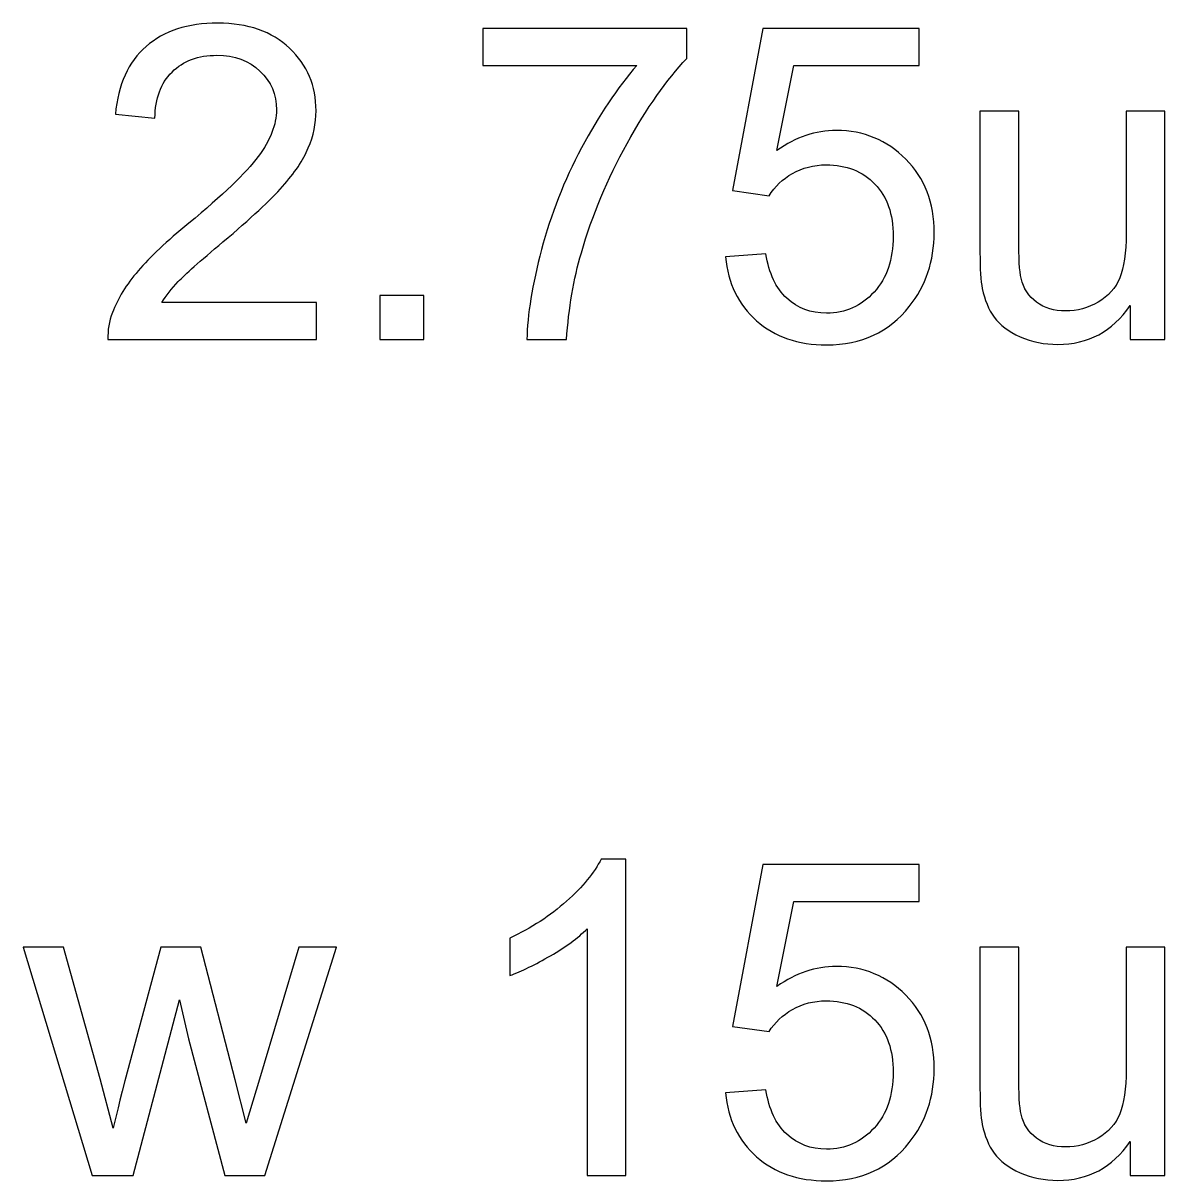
# Model space of a CAD drawing. Header units: millimetres. Extents: x -489 to 489, y -241 to 468.
# Drawn here: x 22.84 to 55.78, y 308.34 to 341.75 of the extents above; entities that cross this region are included whole.
import ezdxf

# ---------------------------------------------------------------- set-up
doc = ezdxf.new("R2010")
doc.units = ezdxf.units.MM
doc.header["$MEASUREMENT"] = 0
doc.layers.add('Layer 1', color=7, linetype='Continuous')

msp = doc.modelspace()

# ---------------------------------------------------------------- linework, layer by layer
at = {"layer": 'Layer 1', "color": 250}
for points, knots in [([(31.3003, 333.689), (31.3003, 333.689), (31.3003, 332.6222), (31.3003, 332.6222), (31.3003, 332.6222), (31.3003, 332.6222), (25.2805, 332.6222), (25.2805, 332.6222), (25.2805, 332.6222), (25.272, 332.891), (25.3165, 333.1493), (25.4117, 333.399), (25.4117, 333.399), (25.5663, 333.8075), (25.8139, 334.2118), (26.1547, 334.6076), (26.1547, 334.6076), (26.4955, 335.0035), (26.9823, 335.4607), (27.6152, 335.9792), (27.6152, 335.9792), (28.5994, 336.7899), (29.2683, 337.4313), (29.6176, 337.9054), (29.6176, 337.9054), (29.9689, 338.3795), (30.1446, 338.8283), (30.1446, 339.2516), (30.1446, 339.2516), (30.1446, 339.694), (29.9859, 340.0665), (29.6684, 340.3713), (29.6684, 340.3713), (29.3509, 340.674), (28.936, 340.8264), (28.4259, 340.8264), (28.4259, 340.8264), (27.8861, 340.8264), (27.4543, 340.6655), (27.1305, 340.3438), (27.1305, 340.3438), (26.8066, 340.0242), (26.6436, 339.5797), (26.6394, 339.0103), (26.6394, 339.0103), (26.6394, 339.0103), (25.4964, 339.1246), (25.4964, 339.1246), (25.4964, 339.1246), (25.5747, 339.9797), (25.8711, 340.6317), (26.3833, 341.0804), (26.3833, 341.0804), (26.8976, 341.5291), (27.5856, 341.7535), (28.4513, 341.7535), (28.4513, 341.7535), (29.3233, 341.7535), (30.0155, 341.5122), (30.5235, 341.0275), (30.5235, 341.0275), (31.0336, 340.5428), (31.2876, 339.9416), (31.2876, 339.2262), (31.2876, 339.2262), (31.2876, 338.8621), (31.2135, 338.5044), (31.0632, 338.1531), (31.0632, 338.1531), (30.9151, 337.7996), (30.6674, 337.4292), (30.3224, 337.0397), (30.3224, 337.0397), (29.9753, 336.6523), (29.4017, 336.1168), (28.6016, 335.4395), (28.6016, 335.4395), (27.9306, 334.8765), (27.4988, 334.4955), (27.3083, 334.2944), (27.3083, 334.2944), (27.1178, 334.0933), (26.9611, 333.8922), (26.8363, 333.689), (26.8363, 333.689), (26.8363, 333.689), (31.3003, 333.689), (31.3003, 333.689)], [0, 0, 0, 0, 0.0434783, 0.0434783, 0.0434783, 0.0434783, 0.0869565, 0.0869565, 0.0869565, 0.0869565, 0.1304348, 0.1304348, 0.1304348, 0.1304348, 0.173913, 0.173913, 0.173913, 0.173913, 0.2173913, 0.2173913, 0.2173913, 0.2173913, 0.2608696, 0.2608696, 0.2608696, 0.2608696, 0.3043478, 0.3043478, 0.3043478, 0.3043478, 0.3478261, 0.3478261, 0.3478261, 0.3478261, 0.3913043, 0.3913043, 0.3913043, 0.3913043, 0.4347826, 0.4347826, 0.4347826, 0.4347826, 0.4782609, 0.4782609, 0.4782609, 0.4782609, 0.5217391, 0.5217391, 0.5217391, 0.5217391, 0.5652174, 0.5652174, 0.5652174, 0.5652174, 0.6086957, 0.6086957, 0.6086957, 0.6086957, 0.6521739, 0.6521739, 0.6521739, 0.6521739, 0.6956522, 0.6956522, 0.6956522, 0.6956522, 0.7391304, 0.7391304, 0.7391304, 0.7391304, 0.7826087, 0.7826087, 0.7826087, 0.7826087, 0.826087, 0.826087, 0.826087, 0.826087, 0.8695652, 0.8695652, 0.8695652, 0.8695652, 0.9130435, 0.9130435, 0.9130435, 0.9130435, 1, 1, 1, 1]), ([(36.1009, 340.5343), (36.1009, 340.5343), (36.1009, 341.6011), (36.1009, 341.6011), (36.1009, 341.6011), (36.1009, 341.6011), (41.981, 341.6011), (41.981, 341.6011), (41.981, 341.6011), (41.981, 341.6011), (41.981, 340.7375), (41.981, 340.7375), (41.981, 340.7375), (41.4032, 340.1216), (40.8274, 339.3024), (40.2602, 338.2801), (40.2602, 338.2801), (39.6908, 337.2577), (39.2526, 336.2057), (38.9415, 335.1241), (38.9415, 335.1241), (38.7192, 334.3642), (38.5753, 333.5281), (38.5139, 332.6222), (38.5139, 332.6222), (38.5139, 332.6222), (37.3709, 332.6222), (37.3709, 332.6222), (37.3709, 332.6222), (37.3836, 333.3376), (37.5233, 334.2034), (37.7921, 335.2172), (37.7921, 335.2172), (38.0609, 336.2332), (38.4441, 337.2111), (38.9457, 338.1531), (38.9457, 338.1531), (39.4474, 339.095), (39.9808, 339.8887), (40.5459, 340.5343), (40.5459, 340.5343), (40.5459, 340.5343), (36.1009, 340.5343), (36.1009, 340.5343)], [0, 0, 0, 0, 0.0833333, 0.0833333, 0.0833333, 0.0833333, 0.1666667, 0.1666667, 0.1666667, 0.1666667, 0.25, 0.25, 0.25, 0.25, 0.3333333, 0.3333333, 0.3333333, 0.3333333, 0.4166667, 0.4166667, 0.4166667, 0.4166667, 0.5, 0.5, 0.5, 0.5, 0.5833333, 0.5833333, 0.5833333, 0.5833333, 0.6666667, 0.6666667, 0.6666667, 0.6666667, 0.75, 0.75, 0.75, 0.75, 0.8333333, 0.8333333, 0.8333333, 0.8333333, 1, 1, 1, 1]), ([(43.1007, 335.0098), (43.1007, 335.0098), (44.2691, 335.0987), (44.2691, 335.0987), (44.2691, 335.0987), (44.3559, 334.5293), (44.557, 334.1018), (44.8702, 333.8139), (44.8702, 333.8139), (45.1835, 333.5281), (45.5666, 333.3842), (46.0175, 333.3842), (46.0175, 333.3842), (46.5615, 333.3842), (47.0165, 333.5874), (47.387, 333.9917), (47.387, 333.9917), (47.7553, 334.3981), (47.9394, 334.9357), (47.9394, 335.6046), (47.9394, 335.6046), (47.9394, 336.2417), (47.7637, 336.7434), (47.4102, 337.1117), (47.4102, 337.1117), (47.0568, 337.48), (46.589, 337.6641), (46.0069, 337.6641), (46.0069, 337.6641), (45.6449, 337.6641), (45.3211, 337.5816), (45.0332, 337.4165), (45.0332, 337.4165), (44.7475, 337.2514), (44.5231, 337.0376), (44.358, 336.7751), (44.358, 336.7751), (44.358, 336.7751), (43.3039, 336.9275), (43.3039, 336.9275), (43.3039, 336.9275), (43.3039, 336.9275), (44.1802, 341.6011), (44.1802, 341.6011), (44.1802, 341.6011), (44.1802, 341.6011), (48.6887, 341.6011), (48.6887, 341.6011), (48.6887, 341.6011), (48.6887, 341.6011), (48.6887, 340.5343), (48.6887, 340.5343), (48.6887, 340.5343), (48.6887, 340.5343), (45.0713, 340.5343), (45.0713, 340.5343), (45.0713, 340.5343), (45.0713, 340.5343), (44.5866, 338.0811), (44.5866, 338.0811), (44.5866, 338.0811), (45.1306, 338.4642), (45.7021, 338.6547), (46.299, 338.6547), (46.299, 338.6547), (47.0906, 338.6547), (47.7595, 338.3795), (48.3035, 337.8292), (48.3035, 337.8292), (48.8475, 337.2789), (49.1205, 336.5719), (49.1205, 335.7083), (49.1205, 335.7083), (49.1205, 334.8849), (48.8813, 334.1737), (48.403, 333.5747), (48.403, 333.5747), (47.8209, 332.8381), (47.025, 332.4698), (46.0175, 332.4698), (46.0175, 332.4698), (45.192, 332.4698), (44.5189, 332.7026), (43.9961, 333.1662), (43.9961, 333.1662), (43.4732, 333.6297), (43.1748, 334.2436), (43.1007, 335.0098)], [0, 0, 0, 0, 0.0434783, 0.0434783, 0.0434783, 0.0434783, 0.0869565, 0.0869565, 0.0869565, 0.0869565, 0.1304348, 0.1304348, 0.1304348, 0.1304348, 0.173913, 0.173913, 0.173913, 0.173913, 0.2173913, 0.2173913, 0.2173913, 0.2173913, 0.2608696, 0.2608696, 0.2608696, 0.2608696, 0.3043478, 0.3043478, 0.3043478, 0.3043478, 0.3478261, 0.3478261, 0.3478261, 0.3478261, 0.3913043, 0.3913043, 0.3913043, 0.3913043, 0.4347826, 0.4347826, 0.4347826, 0.4347826, 0.4782609, 0.4782609, 0.4782609, 0.4782609, 0.5217391, 0.5217391, 0.5217391, 0.5217391, 0.5652174, 0.5652174, 0.5652174, 0.5652174, 0.6086957, 0.6086957, 0.6086957, 0.6086957, 0.6521739, 0.6521739, 0.6521739, 0.6521739, 0.6956522, 0.6956522, 0.6956522, 0.6956522, 0.7391304, 0.7391304, 0.7391304, 0.7391304, 0.7826087, 0.7826087, 0.7826087, 0.7826087, 0.826087, 0.826087, 0.826087, 0.826087, 0.8695652, 0.8695652, 0.8695652, 0.8695652, 0.9130435, 0.9130435, 0.9130435, 0.9130435, 1, 1, 1, 1]), ([(54.7741, 332.6222), (54.7741, 332.6222), (54.7741, 333.6022), (54.7741, 333.6022), (54.7741, 333.6022), (54.2619, 332.855), (53.5676, 332.4825), (52.6892, 332.4825), (52.6892, 332.4825), (52.3018, 332.4825), (51.9399, 332.5566), (51.6033, 332.7048), (51.6033, 332.7048), (51.2668, 332.855), (51.017, 333.0413), (50.854, 333.2657), (50.854, 333.2657), (50.6911, 333.4922), (50.5768, 333.7673), (50.5111, 334.0933), (50.5111, 334.0933), (50.4667, 334.3134), (50.4434, 334.6606), (50.4434, 335.1347), (50.4434, 335.1347), (50.4434, 335.1347), (50.4434, 339.2135), (50.4434, 339.2135), (50.4434, 339.2135), (50.4434, 339.2135), (51.561, 339.2135), (51.561, 339.2135), (51.561, 339.2135), (51.561, 339.2135), (51.561, 335.5665), (51.561, 335.5665), (51.561, 335.5665), (51.561, 334.9844), (51.5843, 334.5907), (51.6287, 334.3896), (51.6287, 334.3896), (51.6986, 334.0954), (51.8468, 333.8668), (52.0754, 333.6996), (52.0754, 333.6996), (52.3018, 333.5324), (52.5812, 333.4477), (52.9157, 333.4477), (52.9157, 333.4477), (53.2501, 333.4477), (53.5634, 333.5324), (53.8555, 333.7038), (53.8555, 333.7038), (54.1476, 333.8753), (54.355, 334.1102), (54.4778, 334.4044), (54.4778, 334.4044), (54.5984, 334.6987), (54.6598, 335.1283), (54.6598, 335.6893), (54.6598, 335.6893), (54.6598, 335.6893), (54.6598, 339.2135), (54.6598, 339.2135), (54.6598, 339.2135), (54.6598, 339.2135), (55.7774, 339.2135), (55.7774, 339.2135), (55.7774, 339.2135), (55.7774, 339.2135), (55.7774, 332.6222), (55.7774, 332.6222), (55.7774, 332.6222), (55.7774, 332.6222), (54.7741, 332.6222), (54.7741, 332.6222)], [0, 0, 0, 0, 0.05, 0.05, 0.05, 0.05, 0.1, 0.1, 0.1, 0.1, 0.15, 0.15, 0.15, 0.15, 0.2, 0.2, 0.2, 0.2, 0.25, 0.25, 0.25, 0.25, 0.3, 0.3, 0.3, 0.3, 0.35, 0.35, 0.35, 0.35, 0.4, 0.4, 0.4, 0.4, 0.45, 0.45, 0.45, 0.45, 0.5, 0.5, 0.5, 0.5, 0.55, 0.55, 0.55, 0.55, 0.6, 0.6, 0.6, 0.6, 0.65, 0.65, 0.65, 0.65, 0.7, 0.7, 0.7, 0.7, 0.75, 0.75, 0.75, 0.75, 0.8, 0.8, 0.8, 0.8, 0.85, 0.85, 0.85, 0.85, 0.9, 0.9, 0.9, 0.9, 1, 1, 1, 1]), ([(33.1312, 332.6222), (33.1312, 332.6222), (33.1312, 333.8922), (33.1312, 333.8922), (33.1312, 333.8922), (33.1312, 333.8922), (34.4012, 333.8922), (34.4012, 333.8922), (34.4012, 333.8922), (34.4012, 333.8922), (34.4012, 332.6222), (34.4012, 332.6222), (34.4012, 332.6222), (34.4012, 332.6222), (33.1312, 332.6222), (33.1312, 332.6222)], [0, 0, 0, 0, 0.2, 0.2, 0.2, 0.2, 0.4, 0.4, 0.4, 0.4, 0.6, 0.6, 0.6, 0.6, 1, 1, 1, 1]), ([(40.2284, 308.4973), (40.2284, 308.4973), (39.1108, 308.4973), (39.1108, 308.4973), (39.1108, 308.4973), (39.1108, 308.4973), (39.1108, 315.6135), (39.1108, 315.6135), (39.1108, 315.6135), (38.842, 315.3553), (38.4885, 315.0992), (38.0525, 314.8431), (38.0525, 314.8431), (37.6164, 314.587), (37.2227, 314.3943), (36.8756, 314.2673), (36.8756, 314.2673), (36.8756, 314.2673), (36.8756, 315.3468), (36.8756, 315.3468), (36.8756, 315.3468), (37.5, 315.6389), (38.0461, 315.9945), (38.5139, 316.4136), (38.5139, 316.4136), (38.9817, 316.8306), (39.314, 317.2349), (39.5087, 317.6286), (39.5087, 317.6286), (39.5087, 317.6286), (40.2284, 317.6286), (40.2284, 317.6286), (40.2284, 317.6286), (40.2284, 317.6286), (40.2284, 308.4973), (40.2284, 308.4973)], [0, 0, 0, 0, 0.1, 0.1, 0.1, 0.1, 0.2, 0.2, 0.2, 0.2, 0.3, 0.3, 0.3, 0.3, 0.4, 0.4, 0.4, 0.4, 0.5, 0.5, 0.5, 0.5, 0.6, 0.6, 0.6, 0.6, 0.7, 0.7, 0.7, 0.7, 0.8, 0.8, 0.8, 0.8, 1, 1, 1, 1]), ([(43.1007, 310.8849), (43.1007, 310.8849), (44.2691, 310.9738), (44.2691, 310.9738), (44.2691, 310.9738), (44.3559, 310.4044), (44.557, 309.9769), (44.8702, 309.689), (44.8702, 309.689), (45.1835, 309.4032), (45.5666, 309.2593), (46.0175, 309.2593), (46.0175, 309.2593), (46.5615, 309.2593), (47.0165, 309.4625), (47.387, 309.8668), (47.387, 309.8668), (47.7553, 310.2732), (47.9394, 310.8108), (47.9394, 311.4797), (47.9394, 311.4797), (47.9394, 312.1168), (47.7637, 312.6185), (47.4102, 312.9868), (47.4102, 312.9868), (47.0568, 313.3551), (46.589, 313.5392), (46.0069, 313.5392), (46.0069, 313.5392), (45.6449, 313.5392), (45.3211, 313.4567), (45.0332, 313.2916), (45.0332, 313.2916), (44.7475, 313.1265), (44.5231, 312.9127), (44.358, 312.6502), (44.358, 312.6502), (44.358, 312.6502), (43.3039, 312.8026), (43.3039, 312.8026), (43.3039, 312.8026), (43.3039, 312.8026), (44.1802, 317.4762), (44.1802, 317.4762), (44.1802, 317.4762), (44.1802, 317.4762), (48.6887, 317.4762), (48.6887, 317.4762), (48.6887, 317.4762), (48.6887, 317.4762), (48.6887, 316.4094), (48.6887, 316.4094), (48.6887, 316.4094), (48.6887, 316.4094), (45.0713, 316.4094), (45.0713, 316.4094), (45.0713, 316.4094), (45.0713, 316.4094), (44.5866, 313.9562), (44.5866, 313.9562), (44.5866, 313.9562), (45.1306, 314.3393), (45.7021, 314.5298), (46.299, 314.5298), (46.299, 314.5298), (47.0906, 314.5298), (47.7595, 314.2546), (48.3035, 313.7043), (48.3035, 313.7043), (48.8475, 313.154), (49.1205, 312.447), (49.1205, 311.5834), (49.1205, 311.5834), (49.1205, 310.76), (48.8813, 310.0488), (48.403, 309.4498), (48.403, 309.4498), (47.8209, 308.7132), (47.025, 308.3449), (46.0175, 308.3449), (46.0175, 308.3449), (45.192, 308.3449), (44.5189, 308.5777), (43.9961, 309.0413), (43.9961, 309.0413), (43.4732, 309.5048), (43.1748, 310.1187), (43.1007, 310.8849)], [0, 0, 0, 0, 0.0434783, 0.0434783, 0.0434783, 0.0434783, 0.0869565, 0.0869565, 0.0869565, 0.0869565, 0.1304348, 0.1304348, 0.1304348, 0.1304348, 0.173913, 0.173913, 0.173913, 0.173913, 0.2173913, 0.2173913, 0.2173913, 0.2173913, 0.2608696, 0.2608696, 0.2608696, 0.2608696, 0.3043478, 0.3043478, 0.3043478, 0.3043478, 0.3478261, 0.3478261, 0.3478261, 0.3478261, 0.3913043, 0.3913043, 0.3913043, 0.3913043, 0.4347826, 0.4347826, 0.4347826, 0.4347826, 0.4782609, 0.4782609, 0.4782609, 0.4782609, 0.5217391, 0.5217391, 0.5217391, 0.5217391, 0.5652174, 0.5652174, 0.5652174, 0.5652174, 0.6086957, 0.6086957, 0.6086957, 0.6086957, 0.6521739, 0.6521739, 0.6521739, 0.6521739, 0.6956522, 0.6956522, 0.6956522, 0.6956522, 0.7391304, 0.7391304, 0.7391304, 0.7391304, 0.7826087, 0.7826087, 0.7826087, 0.7826087, 0.826087, 0.826087, 0.826087, 0.826087, 0.8695652, 0.8695652, 0.8695652, 0.8695652, 0.9130435, 0.9130435, 0.9130435, 0.9130435, 1, 1, 1, 1]), ([(24.8275, 308.4973), (24.8275, 308.4973), (22.8358, 315.0886), (22.8358, 315.0886), (22.8358, 315.0886), (22.8358, 315.0886), (24.0042, 315.0886), (24.0042, 315.0886), (24.0042, 315.0886), (24.0042, 315.0886), (25.0561, 311.285), (25.0561, 311.285), (25.0561, 311.285), (25.0561, 311.285), (25.4287, 309.8689), (25.4287, 309.8689), (25.4287, 309.8689), (25.4435, 309.9388), (25.5578, 310.3917), (25.7695, 311.2278), (25.7695, 311.2278), (25.7695, 311.2278), (26.813, 315.0886), (26.813, 315.0886), (26.813, 315.0886), (26.813, 315.0886), (27.9581, 315.0886), (27.9581, 315.0886), (27.9581, 315.0886), (27.9581, 315.0886), (28.9508, 311.2617), (28.9508, 311.2617), (28.9508, 311.2617), (28.9508, 311.2617), (29.2747, 310.0065), (29.2747, 310.0065), (29.2747, 310.0065), (29.2747, 310.0065), (29.6535, 311.2786), (29.6535, 311.2786), (29.6535, 311.2786), (29.6535, 311.2786), (30.7923, 315.0886), (30.7923, 315.0886), (30.7923, 315.0886), (30.7923, 315.0886), (31.8782, 315.0886), (31.8782, 315.0886), (31.8782, 315.0886), (31.8782, 315.0886), (29.8102, 308.4973), (29.8102, 308.4973), (29.8102, 308.4973), (29.8102, 308.4973), (28.6545, 308.4973), (28.6545, 308.4973), (28.6545, 308.4973), (28.6545, 308.4973), (27.6088, 312.4407), (27.6088, 312.4407), (27.6088, 312.4407), (27.6088, 312.4407), (27.3443, 313.5688), (27.3443, 313.5688), (27.3443, 313.5688), (27.3443, 313.5688), (26.0108, 308.4973), (26.0108, 308.4973), (26.0108, 308.4973), (26.0108, 308.4973), (24.8275, 308.4973), (24.8275, 308.4973)], [0, 0, 0, 0, 0.0526316, 0.0526316, 0.0526316, 0.0526316, 0.1052632, 0.1052632, 0.1052632, 0.1052632, 0.1578947, 0.1578947, 0.1578947, 0.1578947, 0.2105263, 0.2105263, 0.2105263, 0.2105263, 0.2631579, 0.2631579, 0.2631579, 0.2631579, 0.3157895, 0.3157895, 0.3157895, 0.3157895, 0.3684211, 0.3684211, 0.3684211, 0.3684211, 0.4210526, 0.4210526, 0.4210526, 0.4210526, 0.4736842, 0.4736842, 0.4736842, 0.4736842, 0.5263158, 0.5263158, 0.5263158, 0.5263158, 0.5789474, 0.5789474, 0.5789474, 0.5789474, 0.6315789, 0.6315789, 0.6315789, 0.6315789, 0.6842105, 0.6842105, 0.6842105, 0.6842105, 0.7368421, 0.7368421, 0.7368421, 0.7368421, 0.7894737, 0.7894737, 0.7894737, 0.7894737, 0.8421053, 0.8421053, 0.8421053, 0.8421053, 0.8947368, 0.8947368, 0.8947368, 0.8947368, 1, 1, 1, 1]), ([(54.7741, 308.4973), (54.7741, 308.4973), (54.7741, 309.4773), (54.7741, 309.4773), (54.7741, 309.4773), (54.2619, 308.7301), (53.5676, 308.3576), (52.6892, 308.3576), (52.6892, 308.3576), (52.3018, 308.3576), (51.9399, 308.4317), (51.6033, 308.5799), (51.6033, 308.5799), (51.2668, 308.7301), (51.017, 308.9164), (50.854, 309.1408), (50.854, 309.1408), (50.6911, 309.3673), (50.5768, 309.6424), (50.5111, 309.9684), (50.5111, 309.9684), (50.4667, 310.1885), (50.4434, 310.5357), (50.4434, 311.0098), (50.4434, 311.0098), (50.4434, 311.0098), (50.4434, 315.0886), (50.4434, 315.0886), (50.4434, 315.0886), (50.4434, 315.0886), (51.561, 315.0886), (51.561, 315.0886), (51.561, 315.0886), (51.561, 315.0886), (51.561, 311.4416), (51.561, 311.4416), (51.561, 311.4416), (51.561, 310.8595), (51.5843, 310.4658), (51.6287, 310.2647), (51.6287, 310.2647), (51.6986, 309.9705), (51.8468, 309.7419), (52.0754, 309.5747), (52.0754, 309.5747), (52.3018, 309.4075), (52.5812, 309.3228), (52.9157, 309.3228), (52.9157, 309.3228), (53.2501, 309.3228), (53.5634, 309.4075), (53.8555, 309.5789), (53.8555, 309.5789), (54.1476, 309.7504), (54.355, 309.9853), (54.4778, 310.2795), (54.4778, 310.2795), (54.5984, 310.5738), (54.6598, 311.0034), (54.6598, 311.5644), (54.6598, 311.5644), (54.6598, 311.5644), (54.6598, 315.0886), (54.6598, 315.0886), (54.6598, 315.0886), (54.6598, 315.0886), (55.7774, 315.0886), (55.7774, 315.0886), (55.7774, 315.0886), (55.7774, 315.0886), (55.7774, 308.4973), (55.7774, 308.4973), (55.7774, 308.4973), (55.7774, 308.4973), (54.7741, 308.4973), (54.7741, 308.4973)], [0, 0, 0, 0, 0.05, 0.05, 0.05, 0.05, 0.1, 0.1, 0.1, 0.1, 0.15, 0.15, 0.15, 0.15, 0.2, 0.2, 0.2, 0.2, 0.25, 0.25, 0.25, 0.25, 0.3, 0.3, 0.3, 0.3, 0.35, 0.35, 0.35, 0.35, 0.4, 0.4, 0.4, 0.4, 0.45, 0.45, 0.45, 0.45, 0.5, 0.5, 0.5, 0.5, 0.55, 0.55, 0.55, 0.55, 0.6, 0.6, 0.6, 0.6, 0.65, 0.65, 0.65, 0.65, 0.7, 0.7, 0.7, 0.7, 0.75, 0.75, 0.75, 0.75, 0.8, 0.8, 0.8, 0.8, 0.85, 0.85, 0.85, 0.85, 0.9, 0.9, 0.9, 0.9, 1, 1, 1, 1])]:
    msp.add_open_spline(points, degree=3, knots=knots, dxfattribs=at)
at = {"layer": 'Layer 1', "color": 250, "lineweight": 9}
for points, knots in [([(31.3003, 333.689), (31.3003, 333.689), (31.3003, 332.6222), (31.3003, 332.6222), (31.3003, 332.6222), (31.3003, 332.6222), (25.2805, 332.6222), (25.2805, 332.6222), (25.2805, 332.6222), (25.272, 332.891), (25.3165, 333.1493), (25.4117, 333.399), (25.4117, 333.399), (25.5663, 333.8075), (25.8139, 334.2118), (26.1547, 334.6076), (26.1547, 334.6076), (26.4955, 335.0035), (26.9823, 335.4607), (27.6152, 335.9792), (27.6152, 335.9792), (28.5994, 336.7899), (29.2683, 337.4313), (29.6176, 337.9054), (29.6176, 337.9054), (29.9689, 338.3795), (30.1446, 338.8283), (30.1446, 339.2516), (30.1446, 339.2516), (30.1446, 339.694), (29.9859, 340.0665), (29.6684, 340.3713), (29.6684, 340.3713), (29.3509, 340.674), (28.936, 340.8264), (28.4259, 340.8264), (28.4259, 340.8264), (27.8861, 340.8264), (27.4543, 340.6655), (27.1305, 340.3438), (27.1305, 340.3438), (26.8066, 340.0242), (26.6436, 339.5797), (26.6394, 339.0103), (26.6394, 339.0103), (26.6394, 339.0103), (25.4964, 339.1246), (25.4964, 339.1246), (25.4964, 339.1246), (25.5747, 339.9797), (25.8711, 340.6317), (26.3833, 341.0804), (26.3833, 341.0804), (26.8976, 341.5291), (27.5856, 341.7535), (28.4513, 341.7535), (28.4513, 341.7535), (29.3233, 341.7535), (30.0155, 341.5122), (30.5235, 341.0275), (30.5235, 341.0275), (31.0336, 340.5428), (31.2876, 339.9416), (31.2876, 339.2262), (31.2876, 339.2262), (31.2876, 338.8621), (31.2135, 338.5044), (31.0632, 338.1531), (31.0632, 338.1531), (30.9151, 337.7996), (30.6674, 337.4292), (30.3224, 337.0397), (30.3224, 337.0397), (29.9753, 336.6523), (29.4017, 336.1168), (28.6016, 335.4395), (28.6016, 335.4395), (27.9306, 334.8765), (27.4988, 334.4955), (27.3083, 334.2944), (27.3083, 334.2944), (27.1178, 334.0933), (26.9611, 333.8922), (26.8363, 333.689), (26.8363, 333.689), (26.8363, 333.689), (31.3003, 333.689), (31.3003, 333.689)], [0, 0, 0, 0, 0.0434783, 0.0434783, 0.0434783, 0.0434783, 0.0869565, 0.0869565, 0.0869565, 0.0869565, 0.1304348, 0.1304348, 0.1304348, 0.1304348, 0.173913, 0.173913, 0.173913, 0.173913, 0.2173913, 0.2173913, 0.2173913, 0.2173913, 0.2608696, 0.2608696, 0.2608696, 0.2608696, 0.3043478, 0.3043478, 0.3043478, 0.3043478, 0.3478261, 0.3478261, 0.3478261, 0.3478261, 0.3913043, 0.3913043, 0.3913043, 0.3913043, 0.4347826, 0.4347826, 0.4347826, 0.4347826, 0.4782609, 0.4782609, 0.4782609, 0.4782609, 0.5217391, 0.5217391, 0.5217391, 0.5217391, 0.5652174, 0.5652174, 0.5652174, 0.5652174, 0.6086957, 0.6086957, 0.6086957, 0.6086957, 0.6521739, 0.6521739, 0.6521739, 0.6521739, 0.6956522, 0.6956522, 0.6956522, 0.6956522, 0.7391304, 0.7391304, 0.7391304, 0.7391304, 0.7826087, 0.7826087, 0.7826087, 0.7826087, 0.826087, 0.826087, 0.826087, 0.826087, 0.8695652, 0.8695652, 0.8695652, 0.8695652, 0.9130435, 0.9130435, 0.9130435, 0.9130435, 1, 1, 1, 1]), ([(36.1009, 340.5343), (36.1009, 340.5343), (36.1009, 341.6011), (36.1009, 341.6011), (36.1009, 341.6011), (36.1009, 341.6011), (41.981, 341.6011), (41.981, 341.6011), (41.981, 341.6011), (41.981, 341.6011), (41.981, 340.7375), (41.981, 340.7375), (41.981, 340.7375), (41.4032, 340.1216), (40.8274, 339.3024), (40.2602, 338.2801), (40.2602, 338.2801), (39.6908, 337.2577), (39.2526, 336.2057), (38.9415, 335.1241), (38.9415, 335.1241), (38.7192, 334.3642), (38.5753, 333.5281), (38.5139, 332.6222), (38.5139, 332.6222), (38.5139, 332.6222), (37.3709, 332.6222), (37.3709, 332.6222), (37.3709, 332.6222), (37.3836, 333.3376), (37.5233, 334.2034), (37.7921, 335.2172), (37.7921, 335.2172), (38.0609, 336.2332), (38.4441, 337.2111), (38.9457, 338.1531), (38.9457, 338.1531), (39.4474, 339.095), (39.9808, 339.8887), (40.5459, 340.5343), (40.5459, 340.5343), (40.5459, 340.5343), (36.1009, 340.5343), (36.1009, 340.5343)], [0, 0, 0, 0, 0.0833333, 0.0833333, 0.0833333, 0.0833333, 0.1666667, 0.1666667, 0.1666667, 0.1666667, 0.25, 0.25, 0.25, 0.25, 0.3333333, 0.3333333, 0.3333333, 0.3333333, 0.4166667, 0.4166667, 0.4166667, 0.4166667, 0.5, 0.5, 0.5, 0.5, 0.5833333, 0.5833333, 0.5833333, 0.5833333, 0.6666667, 0.6666667, 0.6666667, 0.6666667, 0.75, 0.75, 0.75, 0.75, 0.8333333, 0.8333333, 0.8333333, 0.8333333, 1, 1, 1, 1]), ([(43.1007, 335.0098), (43.1007, 335.0098), (44.2691, 335.0987), (44.2691, 335.0987), (44.2691, 335.0987), (44.3559, 334.5293), (44.557, 334.1018), (44.8702, 333.8139), (44.8702, 333.8139), (45.1835, 333.5281), (45.5666, 333.3842), (46.0175, 333.3842), (46.0175, 333.3842), (46.5615, 333.3842), (47.0165, 333.5874), (47.387, 333.9917), (47.387, 333.9917), (47.7553, 334.3981), (47.9394, 334.9357), (47.9394, 335.6046), (47.9394, 335.6046), (47.9394, 336.2417), (47.7637, 336.7434), (47.4102, 337.1117), (47.4102, 337.1117), (47.0568, 337.48), (46.589, 337.6641), (46.0069, 337.6641), (46.0069, 337.6641), (45.6449, 337.6641), (45.3211, 337.5816), (45.0332, 337.4165), (45.0332, 337.4165), (44.7475, 337.2514), (44.5231, 337.0376), (44.358, 336.7751), (44.358, 336.7751), (44.358, 336.7751), (43.3039, 336.9275), (43.3039, 336.9275), (43.3039, 336.9275), (43.3039, 336.9275), (44.1802, 341.6011), (44.1802, 341.6011), (44.1802, 341.6011), (44.1802, 341.6011), (48.6887, 341.6011), (48.6887, 341.6011), (48.6887, 341.6011), (48.6887, 341.6011), (48.6887, 340.5343), (48.6887, 340.5343), (48.6887, 340.5343), (48.6887, 340.5343), (45.0713, 340.5343), (45.0713, 340.5343), (45.0713, 340.5343), (45.0713, 340.5343), (44.5866, 338.0811), (44.5866, 338.0811), (44.5866, 338.0811), (45.1306, 338.4642), (45.7021, 338.6547), (46.299, 338.6547), (46.299, 338.6547), (47.0906, 338.6547), (47.7595, 338.3795), (48.3035, 337.8292), (48.3035, 337.8292), (48.8475, 337.2789), (49.1205, 336.5719), (49.1205, 335.7083), (49.1205, 335.7083), (49.1205, 334.8849), (48.8813, 334.1737), (48.403, 333.5747), (48.403, 333.5747), (47.8209, 332.8381), (47.025, 332.4698), (46.0175, 332.4698), (46.0175, 332.4698), (45.192, 332.4698), (44.5189, 332.7026), (43.9961, 333.1662), (43.9961, 333.1662), (43.4732, 333.6297), (43.1748, 334.2436), (43.1007, 335.0098)], [0, 0, 0, 0, 0.0434783, 0.0434783, 0.0434783, 0.0434783, 0.0869565, 0.0869565, 0.0869565, 0.0869565, 0.1304348, 0.1304348, 0.1304348, 0.1304348, 0.173913, 0.173913, 0.173913, 0.173913, 0.2173913, 0.2173913, 0.2173913, 0.2173913, 0.2608696, 0.2608696, 0.2608696, 0.2608696, 0.3043478, 0.3043478, 0.3043478, 0.3043478, 0.3478261, 0.3478261, 0.3478261, 0.3478261, 0.3913043, 0.3913043, 0.3913043, 0.3913043, 0.4347826, 0.4347826, 0.4347826, 0.4347826, 0.4782609, 0.4782609, 0.4782609, 0.4782609, 0.5217391, 0.5217391, 0.5217391, 0.5217391, 0.5652174, 0.5652174, 0.5652174, 0.5652174, 0.6086957, 0.6086957, 0.6086957, 0.6086957, 0.6521739, 0.6521739, 0.6521739, 0.6521739, 0.6956522, 0.6956522, 0.6956522, 0.6956522, 0.7391304, 0.7391304, 0.7391304, 0.7391304, 0.7826087, 0.7826087, 0.7826087, 0.7826087, 0.826087, 0.826087, 0.826087, 0.826087, 0.8695652, 0.8695652, 0.8695652, 0.8695652, 0.9130435, 0.9130435, 0.9130435, 0.9130435, 1, 1, 1, 1]), ([(54.7741, 332.6222), (54.7741, 332.6222), (54.7741, 333.6022), (54.7741, 333.6022), (54.7741, 333.6022), (54.2619, 332.855), (53.5676, 332.4825), (52.6892, 332.4825), (52.6892, 332.4825), (52.3018, 332.4825), (51.9399, 332.5566), (51.6033, 332.7048), (51.6033, 332.7048), (51.2668, 332.855), (51.017, 333.0413), (50.854, 333.2657), (50.854, 333.2657), (50.6911, 333.4922), (50.5768, 333.7673), (50.5111, 334.0933), (50.5111, 334.0933), (50.4667, 334.3134), (50.4434, 334.6606), (50.4434, 335.1347), (50.4434, 335.1347), (50.4434, 335.1347), (50.4434, 339.2135), (50.4434, 339.2135), (50.4434, 339.2135), (50.4434, 339.2135), (51.561, 339.2135), (51.561, 339.2135), (51.561, 339.2135), (51.561, 339.2135), (51.561, 335.5665), (51.561, 335.5665), (51.561, 335.5665), (51.561, 334.9844), (51.5843, 334.5907), (51.6287, 334.3896), (51.6287, 334.3896), (51.6986, 334.0954), (51.8468, 333.8668), (52.0754, 333.6996), (52.0754, 333.6996), (52.3018, 333.5324), (52.5812, 333.4477), (52.9157, 333.4477), (52.9157, 333.4477), (53.2501, 333.4477), (53.5634, 333.5324), (53.8555, 333.7038), (53.8555, 333.7038), (54.1476, 333.8753), (54.355, 334.1102), (54.4778, 334.4044), (54.4778, 334.4044), (54.5984, 334.6987), (54.6598, 335.1283), (54.6598, 335.6893), (54.6598, 335.6893), (54.6598, 335.6893), (54.6598, 339.2135), (54.6598, 339.2135), (54.6598, 339.2135), (54.6598, 339.2135), (55.7774, 339.2135), (55.7774, 339.2135), (55.7774, 339.2135), (55.7774, 339.2135), (55.7774, 332.6222), (55.7774, 332.6222), (55.7774, 332.6222), (55.7774, 332.6222), (54.7741, 332.6222), (54.7741, 332.6222)], [0, 0, 0, 0, 0.05, 0.05, 0.05, 0.05, 0.1, 0.1, 0.1, 0.1, 0.15, 0.15, 0.15, 0.15, 0.2, 0.2, 0.2, 0.2, 0.25, 0.25, 0.25, 0.25, 0.3, 0.3, 0.3, 0.3, 0.35, 0.35, 0.35, 0.35, 0.4, 0.4, 0.4, 0.4, 0.45, 0.45, 0.45, 0.45, 0.5, 0.5, 0.5, 0.5, 0.55, 0.55, 0.55, 0.55, 0.6, 0.6, 0.6, 0.6, 0.65, 0.65, 0.65, 0.65, 0.7, 0.7, 0.7, 0.7, 0.75, 0.75, 0.75, 0.75, 0.8, 0.8, 0.8, 0.8, 0.85, 0.85, 0.85, 0.85, 0.9, 0.9, 0.9, 0.9, 1, 1, 1, 1]), ([(33.1312, 332.6222), (33.1312, 332.6222), (33.1312, 333.8922), (33.1312, 333.8922), (33.1312, 333.8922), (33.1312, 333.8922), (34.4012, 333.8922), (34.4012, 333.8922), (34.4012, 333.8922), (34.4012, 333.8922), (34.4012, 332.6222), (34.4012, 332.6222), (34.4012, 332.6222), (34.4012, 332.6222), (33.1312, 332.6222), (33.1312, 332.6222)], [0, 0, 0, 0, 0.2, 0.2, 0.2, 0.2, 0.4, 0.4, 0.4, 0.4, 0.6, 0.6, 0.6, 0.6, 1, 1, 1, 1]), ([(40.2284, 308.4973), (40.2284, 308.4973), (39.1108, 308.4973), (39.1108, 308.4973), (39.1108, 308.4973), (39.1108, 308.4973), (39.1108, 315.6135), (39.1108, 315.6135), (39.1108, 315.6135), (38.842, 315.3553), (38.4885, 315.0992), (38.0525, 314.8431), (38.0525, 314.8431), (37.6164, 314.587), (37.2227, 314.3943), (36.8756, 314.2673), (36.8756, 314.2673), (36.8756, 314.2673), (36.8756, 315.3468), (36.8756, 315.3468), (36.8756, 315.3468), (37.5, 315.6389), (38.0461, 315.9945), (38.5139, 316.4136), (38.5139, 316.4136), (38.9817, 316.8306), (39.314, 317.2349), (39.5087, 317.6286), (39.5087, 317.6286), (39.5087, 317.6286), (40.2284, 317.6286), (40.2284, 317.6286), (40.2284, 317.6286), (40.2284, 317.6286), (40.2284, 308.4973), (40.2284, 308.4973)], [0, 0, 0, 0, 0.1, 0.1, 0.1, 0.1, 0.2, 0.2, 0.2, 0.2, 0.3, 0.3, 0.3, 0.3, 0.4, 0.4, 0.4, 0.4, 0.5, 0.5, 0.5, 0.5, 0.6, 0.6, 0.6, 0.6, 0.7, 0.7, 0.7, 0.7, 0.8, 0.8, 0.8, 0.8, 1, 1, 1, 1]), ([(43.1007, 310.8849), (43.1007, 310.8849), (44.2691, 310.9738), (44.2691, 310.9738), (44.2691, 310.9738), (44.3559, 310.4044), (44.557, 309.9769), (44.8702, 309.689), (44.8702, 309.689), (45.1835, 309.4032), (45.5666, 309.2593), (46.0175, 309.2593), (46.0175, 309.2593), (46.5615, 309.2593), (47.0165, 309.4625), (47.387, 309.8668), (47.387, 309.8668), (47.7553, 310.2732), (47.9394, 310.8108), (47.9394, 311.4797), (47.9394, 311.4797), (47.9394, 312.1168), (47.7637, 312.6185), (47.4102, 312.9868), (47.4102, 312.9868), (47.0568, 313.3551), (46.589, 313.5392), (46.0069, 313.5392), (46.0069, 313.5392), (45.6449, 313.5392), (45.3211, 313.4567), (45.0332, 313.2916), (45.0332, 313.2916), (44.7475, 313.1265), (44.5231, 312.9127), (44.358, 312.6502), (44.358, 312.6502), (44.358, 312.6502), (43.3039, 312.8026), (43.3039, 312.8026), (43.3039, 312.8026), (43.3039, 312.8026), (44.1802, 317.4762), (44.1802, 317.4762), (44.1802, 317.4762), (44.1802, 317.4762), (48.6887, 317.4762), (48.6887, 317.4762), (48.6887, 317.4762), (48.6887, 317.4762), (48.6887, 316.4094), (48.6887, 316.4094), (48.6887, 316.4094), (48.6887, 316.4094), (45.0713, 316.4094), (45.0713, 316.4094), (45.0713, 316.4094), (45.0713, 316.4094), (44.5866, 313.9562), (44.5866, 313.9562), (44.5866, 313.9562), (45.1306, 314.3393), (45.7021, 314.5298), (46.299, 314.5298), (46.299, 314.5298), (47.0906, 314.5298), (47.7595, 314.2546), (48.3035, 313.7043), (48.3035, 313.7043), (48.8475, 313.154), (49.1205, 312.447), (49.1205, 311.5834), (49.1205, 311.5834), (49.1205, 310.76), (48.8813, 310.0488), (48.403, 309.4498), (48.403, 309.4498), (47.8209, 308.7132), (47.025, 308.3449), (46.0175, 308.3449), (46.0175, 308.3449), (45.192, 308.3449), (44.5189, 308.5777), (43.9961, 309.0413), (43.9961, 309.0413), (43.4732, 309.5048), (43.1748, 310.1187), (43.1007, 310.8849)], [0, 0, 0, 0, 0.0434783, 0.0434783, 0.0434783, 0.0434783, 0.0869565, 0.0869565, 0.0869565, 0.0869565, 0.1304348, 0.1304348, 0.1304348, 0.1304348, 0.173913, 0.173913, 0.173913, 0.173913, 0.2173913, 0.2173913, 0.2173913, 0.2173913, 0.2608696, 0.2608696, 0.2608696, 0.2608696, 0.3043478, 0.3043478, 0.3043478, 0.3043478, 0.3478261, 0.3478261, 0.3478261, 0.3478261, 0.3913043, 0.3913043, 0.3913043, 0.3913043, 0.4347826, 0.4347826, 0.4347826, 0.4347826, 0.4782609, 0.4782609, 0.4782609, 0.4782609, 0.5217391, 0.5217391, 0.5217391, 0.5217391, 0.5652174, 0.5652174, 0.5652174, 0.5652174, 0.6086957, 0.6086957, 0.6086957, 0.6086957, 0.6521739, 0.6521739, 0.6521739, 0.6521739, 0.6956522, 0.6956522, 0.6956522, 0.6956522, 0.7391304, 0.7391304, 0.7391304, 0.7391304, 0.7826087, 0.7826087, 0.7826087, 0.7826087, 0.826087, 0.826087, 0.826087, 0.826087, 0.8695652, 0.8695652, 0.8695652, 0.8695652, 0.9130435, 0.9130435, 0.9130435, 0.9130435, 1, 1, 1, 1]), ([(24.8275, 308.4973), (24.8275, 308.4973), (22.8358, 315.0886), (22.8358, 315.0886), (22.8358, 315.0886), (22.8358, 315.0886), (24.0042, 315.0886), (24.0042, 315.0886), (24.0042, 315.0886), (24.0042, 315.0886), (25.0561, 311.285), (25.0561, 311.285), (25.0561, 311.285), (25.0561, 311.285), (25.4287, 309.8689), (25.4287, 309.8689), (25.4287, 309.8689), (25.4435, 309.9388), (25.5578, 310.3917), (25.7695, 311.2278), (25.7695, 311.2278), (25.7695, 311.2278), (26.813, 315.0886), (26.813, 315.0886), (26.813, 315.0886), (26.813, 315.0886), (27.9581, 315.0886), (27.9581, 315.0886), (27.9581, 315.0886), (27.9581, 315.0886), (28.9508, 311.2617), (28.9508, 311.2617), (28.9508, 311.2617), (28.9508, 311.2617), (29.2747, 310.0065), (29.2747, 310.0065), (29.2747, 310.0065), (29.2747, 310.0065), (29.6535, 311.2786), (29.6535, 311.2786), (29.6535, 311.2786), (29.6535, 311.2786), (30.7923, 315.0886), (30.7923, 315.0886), (30.7923, 315.0886), (30.7923, 315.0886), (31.8782, 315.0886), (31.8782, 315.0886), (31.8782, 315.0886), (31.8782, 315.0886), (29.8102, 308.4973), (29.8102, 308.4973), (29.8102, 308.4973), (29.8102, 308.4973), (28.6545, 308.4973), (28.6545, 308.4973), (28.6545, 308.4973), (28.6545, 308.4973), (27.6088, 312.4407), (27.6088, 312.4407), (27.6088, 312.4407), (27.6088, 312.4407), (27.3443, 313.5688), (27.3443, 313.5688), (27.3443, 313.5688), (27.3443, 313.5688), (26.0108, 308.4973), (26.0108, 308.4973), (26.0108, 308.4973), (26.0108, 308.4973), (24.8275, 308.4973), (24.8275, 308.4973)], [0, 0, 0, 0, 0.0526316, 0.0526316, 0.0526316, 0.0526316, 0.1052632, 0.1052632, 0.1052632, 0.1052632, 0.1578947, 0.1578947, 0.1578947, 0.1578947, 0.2105263, 0.2105263, 0.2105263, 0.2105263, 0.2631579, 0.2631579, 0.2631579, 0.2631579, 0.3157895, 0.3157895, 0.3157895, 0.3157895, 0.3684211, 0.3684211, 0.3684211, 0.3684211, 0.4210526, 0.4210526, 0.4210526, 0.4210526, 0.4736842, 0.4736842, 0.4736842, 0.4736842, 0.5263158, 0.5263158, 0.5263158, 0.5263158, 0.5789474, 0.5789474, 0.5789474, 0.5789474, 0.6315789, 0.6315789, 0.6315789, 0.6315789, 0.6842105, 0.6842105, 0.6842105, 0.6842105, 0.7368421, 0.7368421, 0.7368421, 0.7368421, 0.7894737, 0.7894737, 0.7894737, 0.7894737, 0.8421053, 0.8421053, 0.8421053, 0.8421053, 0.8947368, 0.8947368, 0.8947368, 0.8947368, 1, 1, 1, 1]), ([(54.7741, 308.4973), (54.7741, 308.4973), (54.7741, 309.4773), (54.7741, 309.4773), (54.7741, 309.4773), (54.2619, 308.7301), (53.5676, 308.3576), (52.6892, 308.3576), (52.6892, 308.3576), (52.3018, 308.3576), (51.9399, 308.4317), (51.6033, 308.5799), (51.6033, 308.5799), (51.2668, 308.7301), (51.017, 308.9164), (50.854, 309.1408), (50.854, 309.1408), (50.6911, 309.3673), (50.5768, 309.6424), (50.5111, 309.9684), (50.5111, 309.9684), (50.4667, 310.1885), (50.4434, 310.5357), (50.4434, 311.0098), (50.4434, 311.0098), (50.4434, 311.0098), (50.4434, 315.0886), (50.4434, 315.0886), (50.4434, 315.0886), (50.4434, 315.0886), (51.561, 315.0886), (51.561, 315.0886), (51.561, 315.0886), (51.561, 315.0886), (51.561, 311.4416), (51.561, 311.4416), (51.561, 311.4416), (51.561, 310.8595), (51.5843, 310.4658), (51.6287, 310.2647), (51.6287, 310.2647), (51.6986, 309.9705), (51.8468, 309.7419), (52.0754, 309.5747), (52.0754, 309.5747), (52.3018, 309.4075), (52.5812, 309.3228), (52.9157, 309.3228), (52.9157, 309.3228), (53.2501, 309.3228), (53.5634, 309.4075), (53.8555, 309.5789), (53.8555, 309.5789), (54.1476, 309.7504), (54.355, 309.9853), (54.4778, 310.2795), (54.4778, 310.2795), (54.5984, 310.5738), (54.6598, 311.0034), (54.6598, 311.5644), (54.6598, 311.5644), (54.6598, 311.5644), (54.6598, 315.0886), (54.6598, 315.0886), (54.6598, 315.0886), (54.6598, 315.0886), (55.7774, 315.0886), (55.7774, 315.0886), (55.7774, 315.0886), (55.7774, 315.0886), (55.7774, 308.4973), (55.7774, 308.4973), (55.7774, 308.4973), (55.7774, 308.4973), (54.7741, 308.4973), (54.7741, 308.4973)], [0, 0, 0, 0, 0.05, 0.05, 0.05, 0.05, 0.1, 0.1, 0.1, 0.1, 0.15, 0.15, 0.15, 0.15, 0.2, 0.2, 0.2, 0.2, 0.25, 0.25, 0.25, 0.25, 0.3, 0.3, 0.3, 0.3, 0.35, 0.35, 0.35, 0.35, 0.4, 0.4, 0.4, 0.4, 0.45, 0.45, 0.45, 0.45, 0.5, 0.5, 0.5, 0.5, 0.55, 0.55, 0.55, 0.55, 0.6, 0.6, 0.6, 0.6, 0.65, 0.65, 0.65, 0.65, 0.7, 0.7, 0.7, 0.7, 0.75, 0.75, 0.75, 0.75, 0.8, 0.8, 0.8, 0.8, 0.85, 0.85, 0.85, 0.85, 0.9, 0.9, 0.9, 0.9, 1, 1, 1, 1])]:
    msp.add_open_spline(points, degree=3, knots=knots, dxfattribs=at)

doc.saveas('drawing.dxf')
